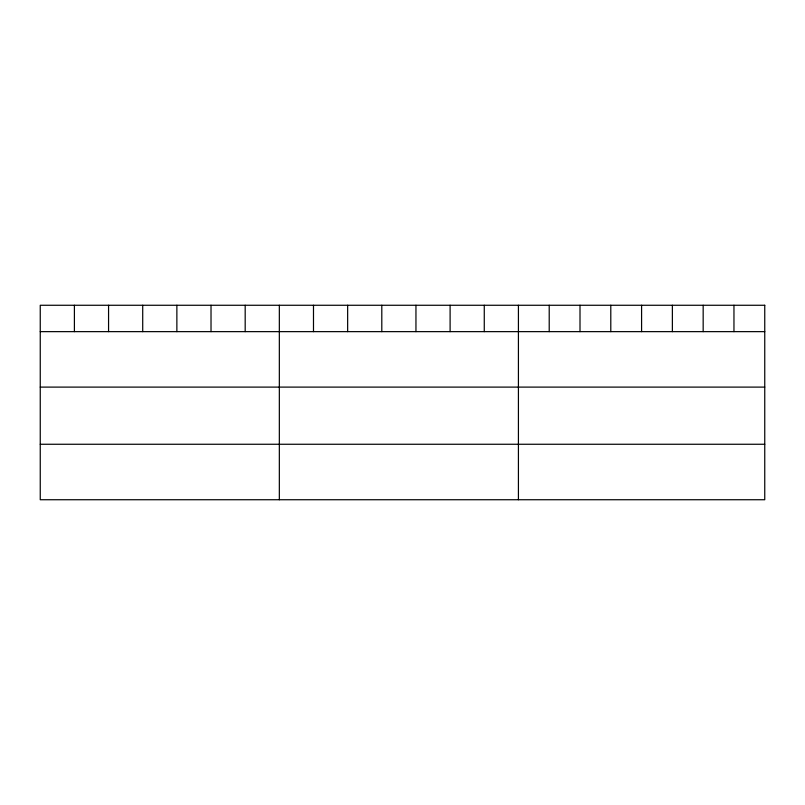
<?xml version="1.0" encoding="UTF-8"?>
<svg xmlns="http://www.w3.org/2000/svg" width="805" height="805" viewBox="0 0 805 805"><rect width="100%" height="100%" fill="white"/><g stroke="black" fill="none" stroke-linecap="round" stroke-linejoin="round"><path stroke-width="1.21" d="M40.25 331.64L764.75 331.64M40.25 387.104L764.75 387.104M40.25 444.259L764.75 444.259M733.959 305.266L733.959 331.64M703.168 305.266L703.168 331.64M672.376 305.266L672.376 331.64M641.585 305.266L641.585 331.64M610.794 305.266L610.794 331.64M580.003 305.266L580.003 331.64M549.211 305.266L549.211 331.64M518.42 305.266L518.42 499.734M484.268 305.266L484.268 331.64M450.106 305.266L450.106 331.64M415.954 305.266L415.954 331.64M381.801 305.266L381.801 331.64M347.649 305.266L347.649 331.64M313.487 305.266L313.487 331.64M279.335 305.266L279.335 499.734M245.183 305.266L245.183 331.64M211.021 305.266L211.021 331.64M176.869 305.266L176.869 331.64M142.716 305.266L142.716 331.64M108.564 305.266L108.564 331.64M74.402 305.266L74.402 331.64M764.75 305.266L40.25 305.266L40.25 499.734L764.75 499.734L764.75 305.266"/></g></svg>
